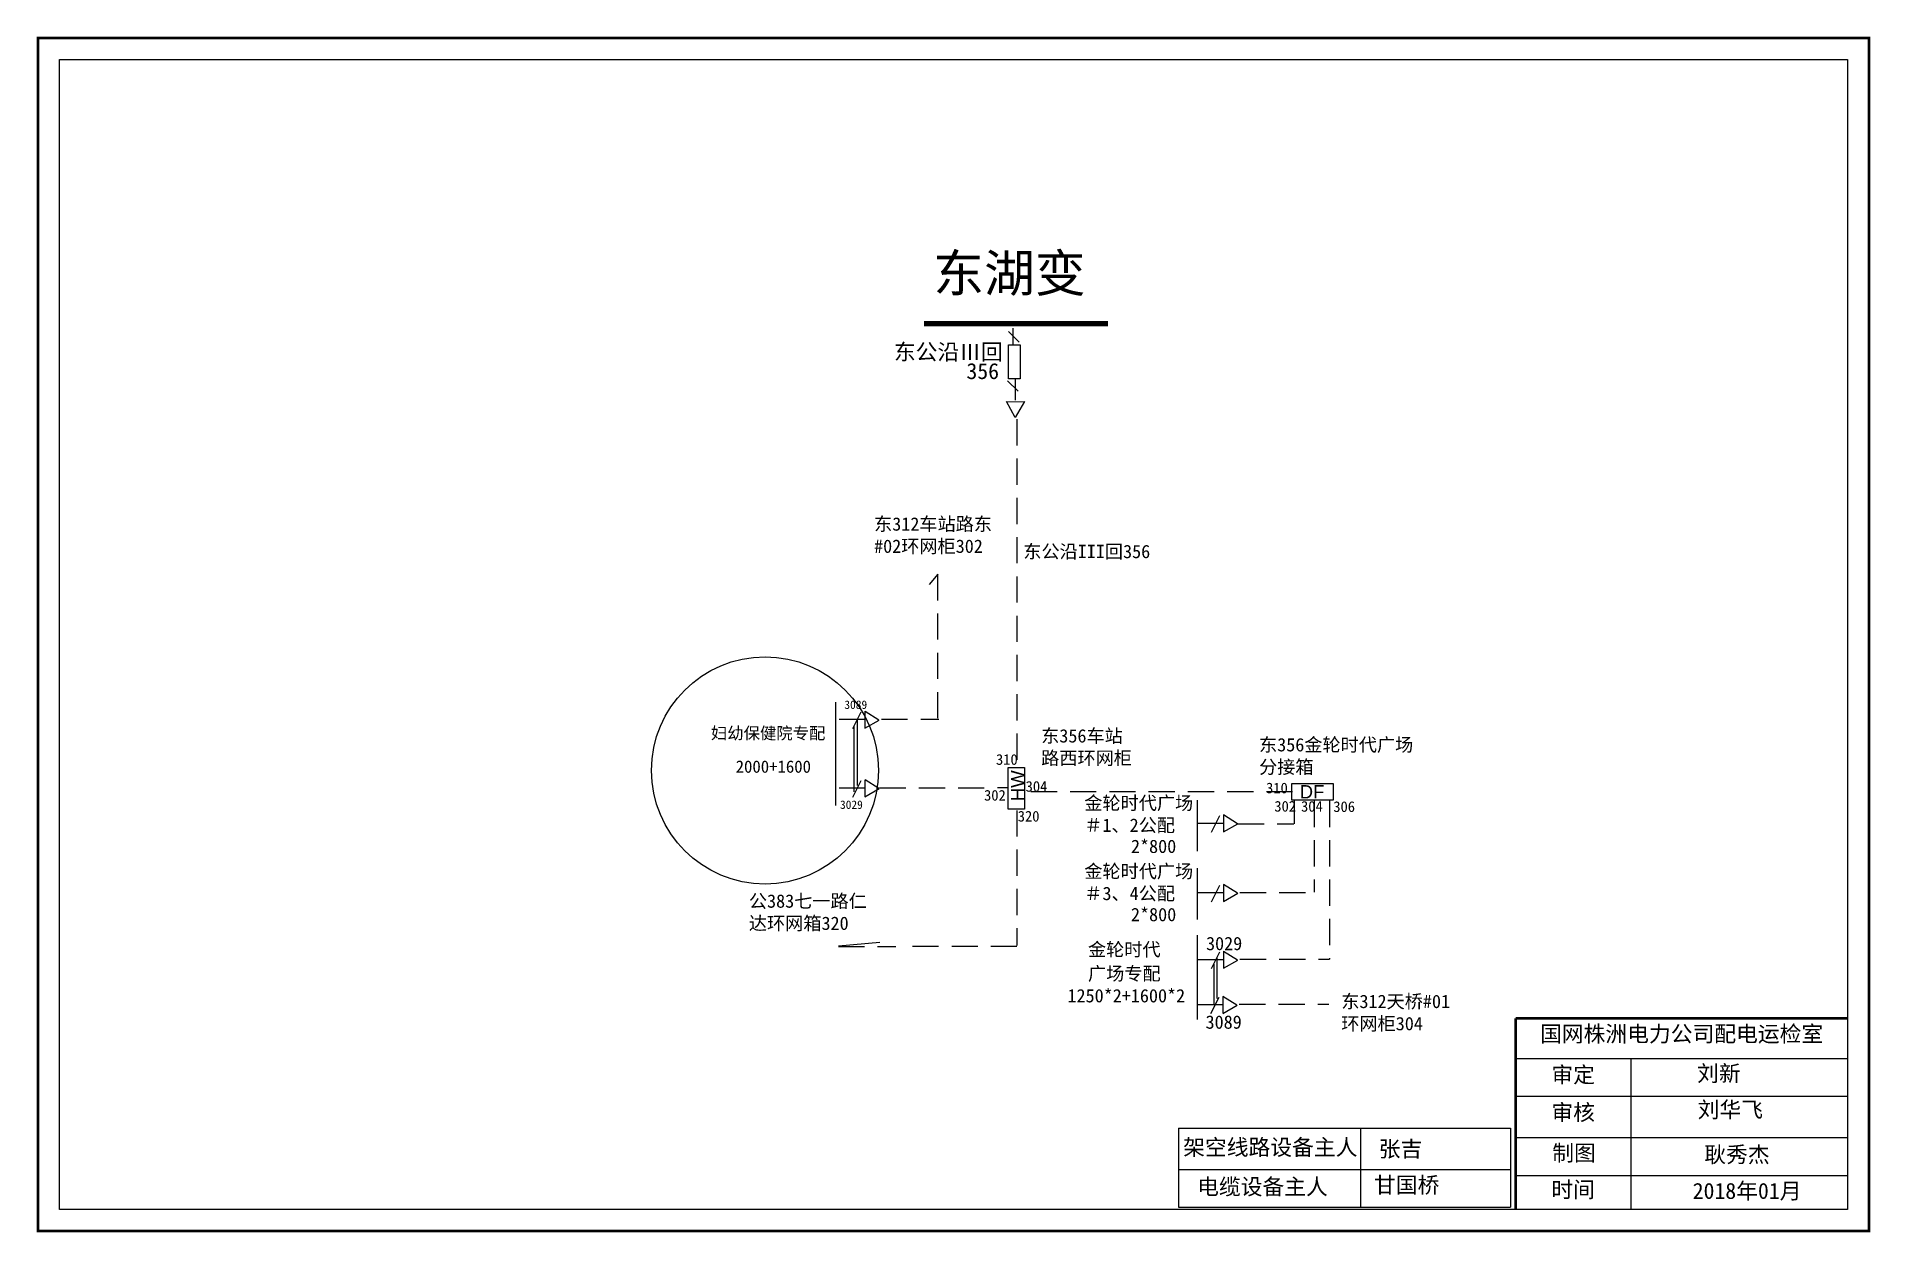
# Model space of a CAD drawing. Extents: x -2 to 342, y -1 to 223.
import ezdxf

# ---------------------------------------------------------------- set-up
doc = ezdxf.new("R2010")
doc.units = 0
doc.header["$LTSCALE"] = 0.774411
doc.linetypes.add('ACAD_ISO02W100', pattern=[15, 12, -3])
doc.linetypes.add('DASHED2', pattern=[9.525, 6.35, -3.175])
doc.layers.get('0').update_dxf_attribs({"linetype": 'CONTINUOUS'})
doc.styles.get("Standard").update_dxf_attribs({"font": '', "height": 2.5})
doc.styles.add('字体', font='', dxfattribs={"height": 2.5})
doc.styles.add('楷体_GB2312_txtstyle_2.50_0_0', font='', dxfattribs={"height": 2.5})
doc.styles.get('Standard').set_extended_font_data('SimSun')
doc.styles.get('字体').set_extended_font_data('SimSun')
doc.styles.get('楷体_GB2312_txtstyle_2.50_0_0').set_extended_font_data('楷体_GB2312')

msp = doc.modelspace()

# ---------------------------------------------------------------- linework, layer by layer
at = {"linetype": 'Continuous'}
for p, q in [((182.58, 165.73), (180.6, 167.7)), ((182.36, 156.49), (180.38, 158.47)), ((181.84, 158.75), (181.84, 154.8)), ((181.85, 151.6), (180.22, 154.56)), ((180.26, 154.54), (183.6, 154.56)), ((183.6, 154.56), (181.85, 151.6)), ((167.3, 122.16), (165.65, 120.21)), ((148.06, 98.11), (148.06, 78.71)), ((153.65, 94.85), (148.75, 94.85)), ((152.85, 96.24), (151.26, 93.12)), ((151.49, 93.59), (151.49, 81.31)), ((152.15, 94.77), (152.15, 82.49)), ((152.85, 83.36), (151.26, 80.24)), ((153.65, 81.97), (148.75, 81.97)), ((216.01, 79.75), (216.01, 70.16)), ((220.21, 76.78), (218.62, 73.66)), ((221.01, 75.38), (216.11, 75.38)), ((216.01, 66.94), (216.01, 57.35)), ((221.02, 62.32), (216.12, 62.32)), ((220.21, 63.71), (218.62, 60.59)), ((156.37, 53), (148.66, 52.34)), ((216.01, 54.4), (216.01, 38.56)), ((221.02, 49.78), (216.12, 49.78)), ((220.21, 51.17), (218.62, 48.05)), ((220.08, 42.71), (218.49, 39.59)), ((220.85, 42.88), (220.85, 39.73)), ((220.88, 41.32), (215.98, 41.32)), ((275.86, 31.24), (338.23, 31.24)), ((297.51, 31.23), (297.51, 2.9)), ((275.86, 24.14), (338.23, 24.14)), ((212.51, 18.17), (274.88, 18.17)), ((212.51, 18.17), (212.51, 3.32)), ((246.72, 18.17), (246.72, 3.32)), ((274.88, 18.17), (274.88, 3.32)), ((275.86, 16.39), (338.23, 16.39)), ((212.51, 10.42), (274.88, 10.42)), ((275.86, 9.29), (338.23, 9.29)), ((212.51, 3.32), (274.88, 3.32))]:
    msp.add_line(p, q, dxfattribs=at)
at = {"linetype": 'ACAD_ISO02W100'}
msp.add_line((181.44, 165.23), (181.44, 168.32), dxfattribs=at)
at = {"linetype": 'DASHED2'}
for p, q in [((182.12, 151.25), (182.12, 85.85)), ((167.3, 95.12), (167.3, 122.16)), ((153.59, 96.43), (153.58, 93.24)), ((153.58, 93.24), (156.29, 94.78)), ((156.23, 94.78), (153.62, 96.41)), ((156.7, 94.94), (167.5, 94.94)), ((153.59, 83.55), (153.58, 80.36)), ((156.23, 81.9), (153.62, 83.53)), ((153.58, 80.36), (156.29, 81.9)), ((156.36, 82.02), (180.48, 82.09)), ((233.95, 81.27), (183.43, 81.27)), ((234.22, 79.65), (234.22, 75.32)), ((238, 79.58), (238, 62.43)), ((240.89, 79.58), (240.89, 49.87)), ((182.12, 77.82), (182.12, 52.47)), ((220.95, 76.97), (220.95, 73.77)), ((223.59, 75.31), (220.99, 76.95)), ((220.95, 73.77), (223.66, 75.32)), ((223.68, 75.29), (234.16, 75.29)), ((220.95, 63.91), (220.95, 60.71)), ((220.95, 60.71), (223.66, 62.26)), ((223.59, 62.25), (220.99, 63.88)), ((224.06, 62.41), (238, 62.41)), ((148.61, 52.29), (159.42, 52.29)), ((162.53, 52.34), (182.16, 52.34)), ((220.95, 51.37), (220.95, 48.17)), ((220.95, 48.17), (223.66, 49.72)), ((223.59, 49.71), (220.99, 51.35)), ((224.06, 49.87), (240.89, 49.87)), ((223.46, 41.25), (220.85, 42.88)), ((223.93, 41.41), (240.75, 41.41)), ((220.81, 39.71), (223.52, 41.25))]:
    msp.add_line(p, q, dxfattribs=at)
at = {"linetype": 'ByBlock'}
for p, q in [((219.13, 48.92), (219.13, 41.3)), ((219.7, 50.13), (219.7, 42.51))]:
    msp.add_line(p, q, dxfattribs=at)
at = {"linetype": 'Continuous', "const_width": 0.5}
msp.add_lwpolyline([(-1.75, 222.82), (342.23, 222.82), (342.23, -1.15), (-1.75, -1.15)], close=True, dxfattribs=at)
at = {"linetype": 'Continuous'}
for points in [[(2.3, 218.77), (338.18, 218.77), (338.18, 2.9), (2.3, 2.9)], [(180.48, 85.85), (183.6, 85.85), (183.6, 78.05), (180.48, 78.05)], [(233.79, 79.72), (233.79, 82.84), (241.59, 82.84), (241.59, 79.72)]]:
    msp.add_lwpolyline(points, close=True, dxfattribs=at)
for points, const_width in [([(199.24, 169.18), (164.69, 169.19)], 1), ([(275.83, 38.75), (275.83, 3.02)], 0.5), ([(275.86, 38.75), (338.23, 38.75)], 0.5)]:
    msp.add_lwpolyline(points, dxfattribs=dict(at, const_width=const_width))
at = {"linetype": 'ACAD_ISO02W100'}
msp.add_lwpolyline([(182.76, 158.83), (180.55, 158.83), (180.55, 165.23), (182.76, 165.23)], close=True, dxfattribs=at)
at = {"color": 1, "linetype": 'Continuous'}
msp.add_circle((134.83, 85.32), 21.33, dxfattribs=at)

# ---------------------------------------------------------------- texts
at = {"linetype": 'Continuous', "style": '字体'}
for s, height, p in [('金轮时代', 2.5, (195.51, 50.46)), ('广场专配', 2.5, (195.51, 45.93)), ('1250*2+1600*2', 2.5, (191.65, 41.77)), ('2018年01月', 3, (309.11, 4.88))]:
    msp.add_text(s, height=height, dxfattribs=at).set_placement(p)
at = {"color": 7, "linetype": 'Continuous', "insert": (166.43, 182.18), "char_height": 7, "width": 132.2648, "attachment_point": 1, "style": '字体'}
msp.add_mtext('东湖变', dxfattribs=at)
at = {"linetype": 'Continuous', "attachment_point": 1}
for s, insert, char_height, width, style in [('东公沿Ⅲ回', (159.04, 165.4), 3, 21.0965, '字体'), ('东312车站路东#02环网柜302', (155.32, 132.83), 2.5, 24.4317, '字体'), ('东公沿III回356', (183.35, 127.67), 2.5, 44.7971, '字体'), ('东356车站路西环网柜', (186.71, 93.06), 2.5, 17.9253, '字体'), ('东356金轮时代广场分接箱', (227.64, 91.39), 2.5, 31.0556, '字体'), ('310', (178.22, 88.37), 2, 9.2487, '字体'), ('304', (183.79, 83.32), 2, 9.2487, '字体'), ('310', (228.96, 83.02), 2, 9.2487, '字体'), ('302', (175.98, 81.65), 2, 9.2487, '字体'), ('金轮时代广场＃1、2公配', (194.81, 80.45), 2.5, 21.8979, '字体'), ('302', (230.51, 79.59), 2, 9.2487, '字体'), ('{\\fArial|b0|i0|c204|p32;DF}', (235.27, 82.56), 2.5, 31.0556, '字体'), ('304', (235.53, 79.57), 2, 9.2487, '字体'), ('306', (241.59, 79.52), 2, 9.2487, '字体'), ('320', (182.31, 77.72), 2, 9.2487, '字体'), ('2*800', (203.58, 72.32), 2.5, 21.8979, '字体'), ('金轮时代广场＃3、4公配', (194.81, 67.64), 2.5, 21.8979, '字体'), ('{\\fSimSun|b0|i0|c134|p2;公}383{\\fSimSun|b0|i0|c134|p2;七一路仁达环网箱320}', (131.8, 62.04), 2.5, 23.5734, '楷体_GB2312_txtstyle_2.50_0_0'), ('2*800', (203.58, 59.51), 2.5, 21.8979, '字体'), ('3029', (217.68, 54.07), 2.5, 21.8979, '字体'), ('东312天桥#01\\P环网柜304', (243.09, 43.2), 2.5, 33.2778, '字体'), ('3089', (217.59, 39.32), 2.5, 21.8979, '字体'), ('国网株洲电力公司配电运检室', (280.43, 37.37), 3, 82.0179, '字体'), ('审定', (282.56, 29.68), 3, 23.4615, '字体'), ('{\\fSimSun|b0|i0|c134|p2;刘新}', (309.94, 29.94), 3, 23.4615, '字体'), ('审核', (282.56, 22.62), 3, 23.4615, '字体'), ('{\\fSimSun|b0|i0|c134|p2;刘华飞}', (310.03, 23.13), 3, 33.0539, '字体'), ('架空线路设备主人', (213.39, 16.08), 3, 58.56, '字体'), ('张吉', (250.12, 15.76), 3, 47.14, '字体'), ('制图', (282.72, 15), 3, 23.4615, '字体'), ('{\\fSimSun|b0|i0|c134|p2;耿秀杰}', (311.28, 14.7), 3, 23.4615, '字体'), ('电缆设备主人', (216.01, 8.67), 3, 58.56, '字体'), ('甘国桥', (249.24, 8.99), 3, 33.0539, '字体'), ('时间', (282.56, 8.12), 3, 23.4615, '字体')]:
    msp.add_mtext(s, dxfattribs=dict(at, insert=insert, char_height=char_height, width=width, style=style))
for s, insert, char_height, width in [('356', (172.67, 161.79), 3, 6.7865), ('2000+1600', (129.32, 87.19), 2.31, 17.2786)]:
    msp.add_mtext(s, dxfattribs=dict(at, insert=insert, char_height=char_height, width=width))
at = {"linetype": 'DASHED2', "char_height": 1.575, "width": 6.3626, "attachment_point": 1}
for s, insert in [('3089', (149.74, 98.44)), ('3029', (148.92, 79.67))]:
    msp.add_mtext(s, dxfattribs=dict(at, insert=insert))
at = {"insert": (135.42, 92.18), "char_height": 2.25, "width": 28.9715, "attachment_point": 5, "style": '字体'}
msp.add_mtext('{\\fSimSun|b0|i0|c134|p2;妇幼保健院专配}', dxfattribs=at)
at = {"linetype": 'Continuous', "insert": (181.06, 79.52), "char_height": 2.5, "width": 31.0556, "attachment_point": 1, "rotation": 90, "style": '字体'}
msp.add_mtext('{\\fArial|b0|i0|c0|p32;HW}', dxfattribs=at)

doc.saveas('drawing.dxf')
